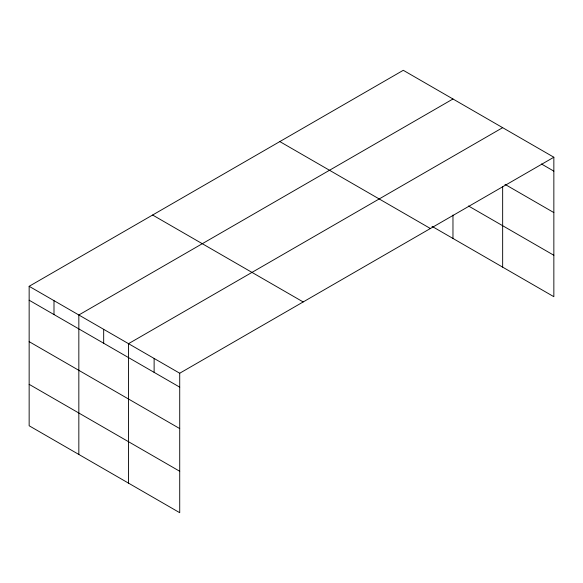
<?xml version="1.0" encoding="UTF-8"?>
<svg xmlns="http://www.w3.org/2000/svg" width="583" height="583" viewBox="0 0 583 583"><rect width="100%" height="100%" fill="white"/><g stroke="black" fill="none" stroke-linecap="round" stroke-linejoin="round"><path stroke-width="0.87" d="M29.15 286.304L179.717 373.229L179.717 512.697L29.15 425.772L29.15 286.304L403.283 70.303L553.85 157.228L553.85 296.696L432.01 226.35M452.969 98.986L78.836 314.988L78.836 454.456M502.655 127.67L128.522 343.679L128.522 483.147M179.717 373.229L553.85 157.228M541.439 163.976L553.85 171.14M504.987 184.359L553.85 212.576M468.499 205.988L553.85 255.267M279.818 141.582L430.385 228.507M152.615 215.025L303.182 301.95M29.15 300.216L179.717 387.148M29.15 341.653L179.717 428.578M29.15 384.335L179.717 471.268M502.655 186.655L502.655 267.138M452.969 215.032L452.969 238.454M154.123 358.458L154.123 372.369M103.679 329.337L103.679 343.249M53.993 300.646L53.993 314.558"/></g></svg>
